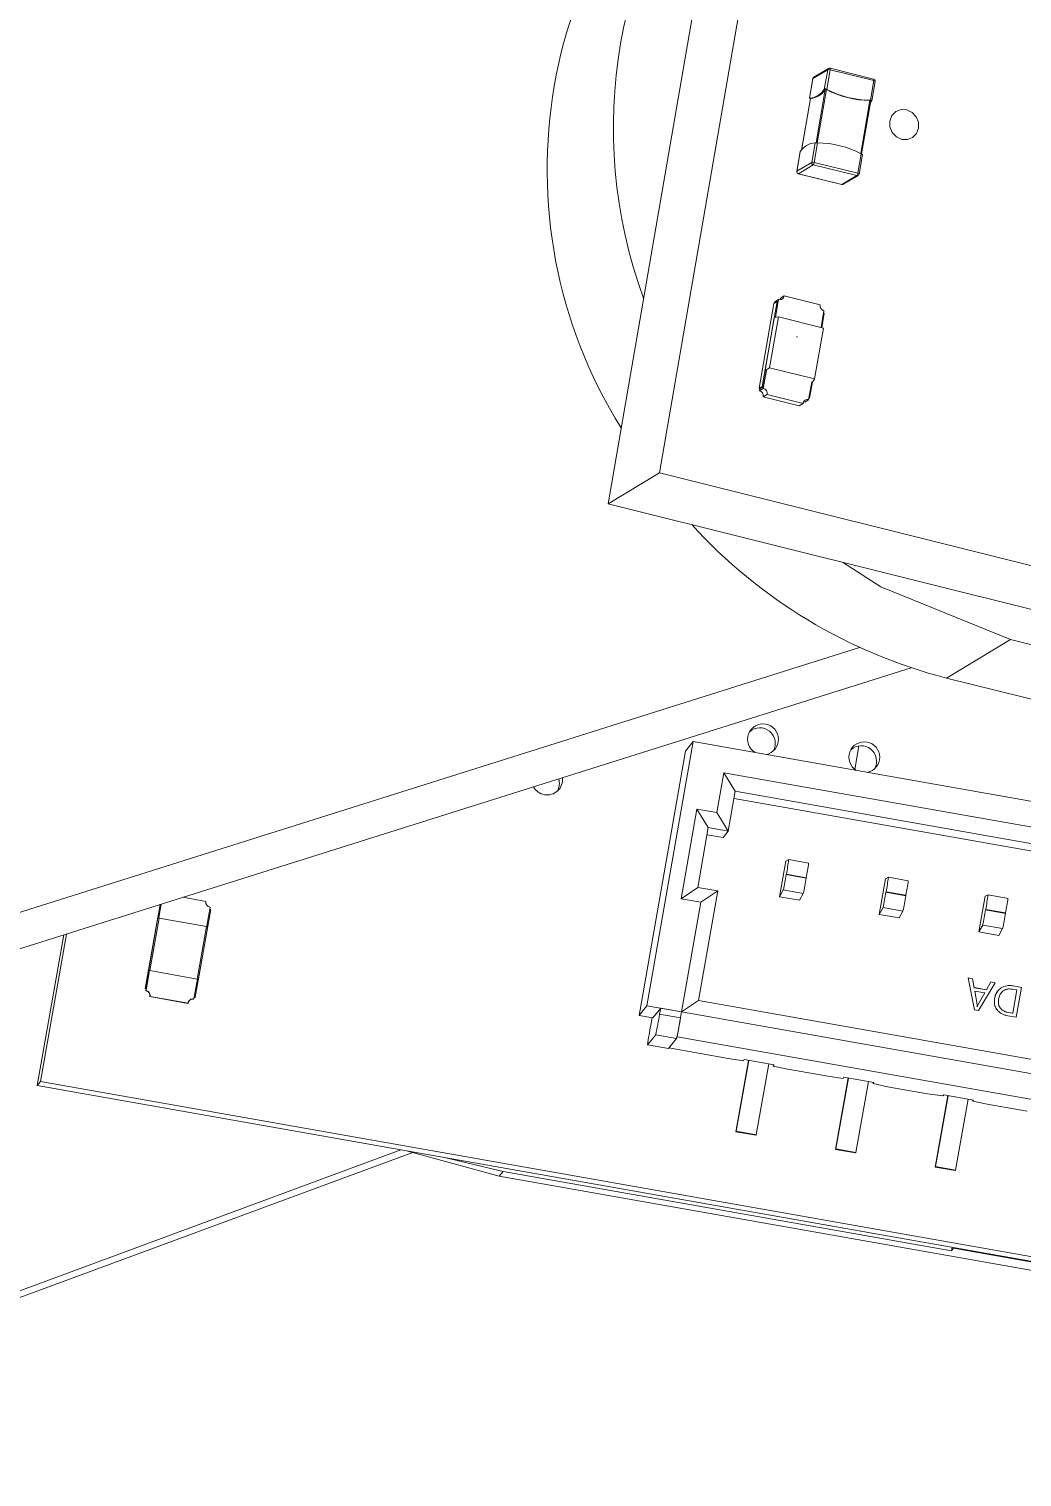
# Model space of a CAD drawing. Header units: millimetres. Extents: x 0 to 1189, y 0 to 841.
# Drawn here: x 359.813 to 361.775, y 437.766 to 440.626 of the extents above; entities that cross this region are included whole.
import ezdxf

# ---------------------------------------------------------------- set-up
doc = ezdxf.new("R2010")
doc.units = ezdxf.units.MM
doc.layers.get('0').update_dxf_attribs({"lineweight": 18})

msp = doc.modelspace()

# ---------------------------------------------------------------- linework, layer by layer
at = {"color": 7, "linetype": 'Continuous', "lineweight": 15}
for p, q in [((361.3811, 441.6143), (361.0589, 439.7489)), ((361.2797, 441.5534), (360.9574, 439.6881)), ((361.362, 440.5277), (361.3553, 440.4892)), ((361.3555, 440.4892), (361.3622, 440.528)), ((361.3913, 440.5455), (361.3622, 440.528)), ((361.393, 440.548), (361.3638, 440.5305)), ((361.3913, 440.5455), (361.3846, 440.5067)), ((361.3896, 440.5066), (361.3963, 440.5453)), ((361.482, 440.527), (361.396, 440.5484)), ((361.4823, 440.5239), (361.3963, 440.5453)), ((361.4823, 440.5239), (361.4756, 440.4851)), ((361.4783, 440.4839), (361.4849, 440.5224)), ((361.3865, 440.5063), (361.3683, 440.4007)), ((361.3872, 440.5071), (361.3875, 440.5067)), ((361.3572, 440.4888), (361.3395, 440.3862)), ((361.3568, 440.4888), (361.3572, 440.4887)), ((361.4581, 440.3791), (361.4763, 440.4842)), ((361.4757, 440.4808), (361.478, 440.4834)), ((361.4761, 440.4846), (361.4769, 440.4848)), ((361.4781, 440.4836), (361.478, 440.4834)), ((361.337, 440.3831), (361.3303, 440.3446)), ((361.3305, 440.3449), (361.3372, 440.3836)), ((361.3664, 440.4011), (361.3597, 440.3624)), ((361.3647, 440.3622), (361.3714, 440.401)), ((361.4573, 440.3795), (361.4506, 440.3408)), ((361.4533, 440.3393), (361.4599, 440.3778)), ((361.3597, 440.3624), (361.3305, 440.3449)), ((361.3336, 440.3401), (361.3628, 440.3576)), ((361.3628, 440.3576), (361.4487, 440.3362)), ((361.4506, 440.3408), (361.3647, 440.3622)), ((361.3333, 440.3401), (361.4192, 440.3186)), ((361.3336, 440.3401), (361.4195, 440.3187)), ((361.4487, 440.3362), (361.4195, 440.3187)), ((361.4222, 440.3191), (361.4514, 440.3366)), ((361.2978, 440.0941), (361.3054, 440.0987)), ((361.3054, 440.0987), (361.3764, 440.081)), ((361.2559, 439.9161), (361.2849, 440.0839)), ((361.2622, 439.9199), (361.2912, 440.0877)), ((361.2912, 440.0877), (361.2849, 440.0839)), ((361.2868, 440.0869), (361.2864, 440.0848)), ((361.2944, 440.0914), (361.2868, 440.0869)), ((361.2883, 440.0565), (361.2944, 440.0914)), ((361.2912, 440.0877), (361.2931, 440.0874)), ((361.384, 440.0691), (361.3783, 440.0361)), ((361.3846, 440.0644), (361.3797, 440.0358)), ((361.3833, 440.0649), (361.3846, 440.0644)), ((361.2858, 440.0562), (361.2677, 439.9513)), ((361.2767, 439.9569), (361.294, 440.0571)), ((361.294, 440.0571), (361.2858, 440.0562)), ((361.294, 440.0571), (361.3828, 440.035)), ((361.3828, 440.035), (361.3655, 439.9348)), ((361.3294, 440.0176), (361.3307, 440.0176)), ((361.3307, 440.0176), (361.3314, 440.0179)), ((361.2641, 439.916), (361.2702, 439.9515)), ((361.2695, 439.9509), (361.2641, 439.9192)), ((361.2767, 439.9569), (361.2677, 439.9513)), ((361.2677, 439.9513), (361.2695, 439.9509)), ((361.3655, 439.9348), (361.2767, 439.9569)), ((361.3599, 439.9291), (361.3537, 439.8936)), ((361.3611, 439.9281), (361.3556, 439.8966)), ((361.3597, 439.9284), (361.3611, 439.9281)), ((361.3611, 439.9281), (361.3655, 439.9348)), ((361.2622, 439.9199), (361.2559, 439.9161)), ((361.2565, 439.9114), (361.2641, 439.916)), ((361.2572, 439.9157), (361.2565, 439.9114)), ((361.2641, 439.9192), (361.2577, 439.9154)), ((361.2718, 439.9041), (361.2641, 439.8995)), ((361.3351, 439.8818), (361.2641, 439.8995)), ((361.3427, 439.8864), (361.2718, 439.9041)), ((361.3537, 439.8936), (361.3461, 439.8891)), ((361.3556, 439.8966), (361.3541, 439.8957)), ((361.3351, 439.8818), (361.3427, 439.8864)), ((360.9574, 439.6881), (361.0589, 439.7489)), ((361.0589, 439.7489), (363.8047, 439.0646)), ((360.9574, 439.6881), (363.7032, 439.0037)), ((361.7528, 439.4199), (361.626, 439.3438)), ((361.7528, 439.4199), (362.5934, 439.2104)), ((361.4544, 439.4041), (358.763, 438.5561)), ((361.5563, 439.364), (358.5094, 438.404)), ((363.3072, 438.9248), (361.626, 439.3438)), ((361.1258, 439.2183), (361.0338, 438.6965)), ((361.1107, 439.1994), (361.1258, 439.2183)), ((361.1258, 439.2183), (362.6028, 438.9572)), ((361.4531, 439.2098), (361.4449, 439.1634)), ((361.0187, 438.6776), (361.1107, 439.1994)), ((361.1861, 439.1569), (361.1722, 439.0781)), ((361.1861, 439.1569), (362.5252, 438.9202)), ((361.2088, 439.1201), (361.1861, 439.1569)), ((361.1949, 439.0414), (361.2088, 439.1201)), ((361.2088, 439.1201), (362.4888, 438.8939)), ((361.2064, 439.1062), (362.4788, 438.8813)), ((361.1328, 439.0851), (361.1016, 438.9079)), ((361.1328, 439.0851), (361.1722, 439.0781)), ((361.1328, 439.0851), (361.1555, 439.0483)), ((361.1722, 439.0781), (361.1949, 439.0414)), ((361.1347, 438.9302), (361.1555, 439.0483)), ((361.1849, 439.0288), (361.1531, 439.0344)), ((361.1555, 439.0483), (361.1949, 439.0414)), ((361.1849, 439.0288), (361.1949, 439.0414)), ((361.3087, 438.9823), (361.2962, 438.9119)), ((361.3087, 438.9823), (361.3143, 438.9853)), ((361.3143, 438.9853), (361.3537, 438.9784)), ((361.3095, 438.9556), (361.3097, 438.9565)), ((361.3095, 438.9556), (361.3489, 438.9486)), ((361.3491, 438.9495), (361.3097, 438.9565)), ((361.3489, 438.9486), (361.3491, 438.9495)), ((361.5056, 438.9475), (361.4932, 438.8771)), ((361.5056, 438.9475), (361.5112, 438.9505)), ((361.5112, 438.9505), (361.5506, 438.9435)), ((361.1016, 438.9079), (361.1347, 438.9302)), ((361.1741, 438.9232), (361.1347, 438.9302)), ((361.1359, 438.7067), (361.1741, 438.9232)), ((361.141, 438.9009), (361.1741, 438.9232)), ((361.3037, 438.9253), (361.2962, 438.9119)), ((361.3037, 438.9253), (361.3431, 438.9184)), ((361.5064, 438.9208), (361.5066, 438.9217)), ((361.5064, 438.9208), (361.5458, 438.9138)), ((361.546, 438.9147), (361.5066, 438.9217)), ((360.0429, 438.7304), (360.0722, 438.8964)), ((360.0433, 438.7309), (360.0725, 438.8965)), ((360.0701, 438.8711), (360.0747, 438.8972)), ((360.1176, 438.9107), (360.163, 438.9027)), ((360.1711, 438.8911), (360.1646, 438.8544)), ((361.1016, 438.9079), (361.141, 438.9009)), ((361.141, 438.9009), (361.1028, 438.6843)), ((361.2962, 438.9119), (361.3356, 438.905)), ((361.3356, 438.905), (361.3431, 438.9184)), ((361.5007, 438.8905), (361.4932, 438.8771)), ((361.5007, 438.8905), (361.54, 438.8836)), ((361.5458, 438.9138), (361.546, 438.9147)), ((361.7025, 438.9127), (361.6901, 438.8423)), ((361.7025, 438.9127), (361.7082, 438.9157)), ((361.7082, 438.9157), (361.7476, 438.9087)), ((360.0681, 438.8717), (360.049, 438.7634)), ((360.0523, 438.7659), (360.0705, 438.8693)), ((360.0705, 438.8693), (360.0681, 438.8717)), ((360.0701, 438.8713), (360.0681, 438.8717)), ((360.0705, 438.8693), (360.1641, 438.8528)), ((360.1723, 438.8868), (360.1418, 438.7135)), ((360.1704, 438.8873), (360.1723, 438.8868)), ((361.4932, 438.8771), (361.5325, 438.8701)), ((361.5325, 438.8701), (361.54, 438.8836)), ((361.7034, 438.886), (361.7035, 438.8869)), ((361.7034, 438.886), (361.7428, 438.879)), ((361.7429, 438.8799), (361.7035, 438.8869)), ((361.7428, 438.879), (361.7429, 438.8799)), ((359.8821, 438.8365), (359.8297, 438.5391)), ((359.8872, 438.8381), (359.8359, 438.5469)), ((360.1641, 438.8528), (360.1459, 438.7493)), ((360.1475, 438.746), (360.1666, 438.8543)), ((360.1641, 438.8528), (360.1666, 438.8543)), ((360.1666, 438.8543), (360.1646, 438.8546)), ((361.6976, 438.8557), (361.6901, 438.8423)), ((361.6901, 438.8423), (361.7295, 438.8354)), ((361.6976, 438.8557), (361.737, 438.8488)), ((361.7295, 438.8354), (361.737, 438.8488)), ((360.0446, 438.7267), (360.0511, 438.7633)), ((360.051, 438.763), (360.0452, 438.7304)), ((360.0523, 438.7659), (360.049, 438.7634)), ((360.049, 438.7634), (360.051, 438.763)), ((360.1459, 438.7493), (360.0523, 438.7659)), ((360.1475, 438.746), (360.1459, 438.7493)), ((361.6689, 438.7515), (361.6815, 438.6883)), ((361.6775, 438.7499), (361.6689, 438.7515)), ((361.6689, 438.7514), (361.6775, 438.7499)), ((361.6806, 438.7323), (361.6775, 438.7499)), ((361.6775, 438.7499), (361.6805, 438.7322)), ((361.6775, 438.7499), (361.6775, 438.7499)), ((360.0433, 438.7309), (360.0429, 438.7304)), ((360.0448, 438.7299), (360.0441, 438.7261)), ((360.0441, 438.7261), (360.0446, 438.7267)), ((360.0452, 438.7304), (360.0449, 438.7299)), ((360.1456, 438.7466), (360.1391, 438.71)), ((360.1456, 438.7463), (360.1475, 438.746)), ((361.6805, 438.7322), (361.6806, 438.7323)), ((361.6805, 438.7322), (361.7049, 438.7279)), ((361.705, 438.728), (361.6806, 438.7323)), ((361.682, 438.7253), (361.6821, 438.7253)), ((361.682, 438.7253), (361.6866, 438.6991)), ((361.6821, 438.7253), (361.7018, 438.7219)), ((361.6866, 438.6991), (361.6821, 438.7253)), ((361.7018, 438.7219), (361.6887, 438.6987)), ((361.6894, 438.6869), (361.7222, 438.742)), ((361.7221, 438.742), (361.6894, 438.6869)), ((361.7049, 438.7279), (361.705, 438.728)), ((361.7135, 438.7436), (361.705, 438.728)), ((361.7222, 438.742), (361.7135, 438.7436)), ((361.7135, 438.7435), (361.7221, 438.742)), ((361.7221, 438.742), (361.7222, 438.742)), ((361.7355, 438.7236), (361.7354, 438.7235)), ((361.7566, 438.7293), (361.765, 438.7278)), ((361.765, 438.7278), (361.7569, 438.6817)), ((361.758, 438.7357), (361.7579, 438.7357)), ((361.7579, 438.7357), (361.774, 438.7328)), ((361.7741, 438.7329), (361.758, 438.7357)), ((361.7636, 438.6738), (361.7741, 438.7329)), ((361.774, 438.7328), (361.7636, 438.6738)), ((361.774, 438.7328), (361.7741, 438.7329)), ((360.0527, 438.7151), (360.0523, 438.7145)), ((360.1271, 438.7013), (360.0523, 438.7145)), ((360.1276, 438.7018), (360.0527, 438.7151)), ((360.1271, 438.7013), (360.1276, 438.7018)), ((360.1391, 438.71), (360.1387, 438.7094)), ((360.1418, 438.7135), (360.1414, 438.713)), ((361.0187, 438.6776), (361.0338, 438.6965)), ((361.1028, 438.6843), (361.0338, 438.6965)), ((361.0462, 438.6727), (361.0614, 438.6916)), ((361.0614, 438.6916), (361.0593, 438.6798)), ((361.1027, 438.6843), (361.0614, 438.6916)), ((361.1028, 438.6843), (361.1359, 438.7067)), ((361.1359, 438.7067), (362.4159, 438.4804)), ((361.6866, 438.6991), (361.6866, 438.6991)), ((361.6868, 438.6948), (361.6868, 438.6948)), ((361.687, 438.6948), (361.687, 438.6947)), ((361.7291, 438.7097), (361.7291, 438.7098)), ((361.0462, 438.6727), (361.0187, 438.6776)), ((361.0418, 438.658), (361.0444, 438.6731)), ((361.0593, 438.6798), (361.1007, 438.6725)), ((361.0941, 438.6351), (361.1028, 438.6843)), ((361.1007, 438.6725), (361.1027, 438.6843)), ((361.1028, 438.6843), (361.1027, 438.6843)), ((361.1028, 438.6843), (362.4419, 438.4477)), ((361.6815, 438.6883), (361.6894, 438.6869)), ((361.747, 438.6767), (361.7636, 438.6738)), ((361.7569, 438.6817), (361.7481, 438.6832)), ((361.7481, 438.6832), (361.7481, 438.6832)), ((361.7568, 438.6816), (361.7481, 438.6832)), ((361.7568, 438.6816), (361.7569, 438.6817)), ((361.0516, 438.6394), (361.0356, 438.6196)), ((361.0516, 438.6394), (361.0929, 438.6321)), ((361.0935, 438.6344), (361.0941, 438.6351)), ((361.0941, 438.6351), (362.4332, 438.3985)), ((361.077, 438.6123), (361.0356, 438.6196)), ((361.0356, 438.6195), (361.0769, 438.6122)), ((361.077, 438.6123), (361.0769, 438.6122)), ((361.0929, 438.6321), (361.077, 438.6123)), ((361.0777, 438.6131), (361.1947, 438.5924)), ((361.1947, 438.5924), (361.2249, 438.5879)), ((361.2347, 438.5887), (361.2098, 438.4476)), ((361.2106, 438.4486), (361.2358, 438.5885)), ((361.2249, 438.5879), (361.2266, 438.5901)), ((361.2857, 438.5797), (361.2266, 438.5901)), ((361.25, 438.4417), (361.2751, 438.5815)), ((361.2839, 438.5775), (361.2844, 438.5799)), ((361.2857, 438.5797), (361.2839, 438.5775)), ((361.2839, 438.5775), (361.3129, 438.5715)), ((361.3129, 438.5715), (361.3917, 438.5576)), ((361.3917, 438.5576), (361.4218, 438.5531)), ((361.4316, 438.5539), (361.4067, 438.4128)), ((361.4075, 438.4138), (361.4327, 438.5537)), ((361.4218, 438.5531), (361.4235, 438.5553)), ((361.4826, 438.5449), (361.4235, 438.5553)), ((359.8297, 438.5391), (359.8359, 438.5469)), ((359.8297, 438.5391), (362.7243, 438.0275)), ((359.8359, 438.5469), (362.7305, 438.0353)), ((361.4469, 438.4069), (361.4721, 438.5467)), ((361.4809, 438.5427), (361.4813, 438.5451)), ((361.4826, 438.5449), (361.4809, 438.5427)), ((361.4809, 438.5427), (361.5098, 438.5367)), ((361.5098, 438.5367), (361.5886, 438.5228)), ((361.5886, 438.5228), (361.6187, 438.5183)), ((361.6285, 438.5191), (361.6036, 438.378)), ((361.6045, 438.379), (361.6296, 438.5189)), ((361.6187, 438.5183), (361.6205, 438.5205)), ((361.6795, 438.5101), (361.6205, 438.5205)), ((361.6438, 438.372), (361.669, 438.5119)), ((361.6778, 438.5079), (361.6782, 438.5103)), ((361.6795, 438.5101), (361.6778, 438.5079)), ((361.6778, 438.5079), (361.7067, 438.5019)), ((361.7067, 438.5019), (361.7855, 438.488)), ((361.2098, 438.4476), (361.2106, 438.4486)), ((361.2098, 438.4476), (361.2492, 438.4406)), ((361.2106, 438.4486), (361.25, 438.4417)), ((361.2492, 438.4406), (361.25, 438.4417)), ((360.5482, 438.4121), (358.83, 437.7772)), ((360.5695, 438.4063), (358.8355, 437.7656)), ((360.7422, 438.3596), (360.5593, 438.4102)), ((361.4067, 438.4128), (361.4075, 438.4138)), ((361.4067, 438.4128), (361.4461, 438.4058)), ((361.4075, 438.4138), (361.4469, 438.4069)), ((361.4461, 438.4058), (361.4469, 438.4069)), ((360.6341, 438.3969), (360.75, 438.3693)), ((361.6036, 438.378), (361.6045, 438.379)), ((361.6036, 438.378), (361.643, 438.371)), ((361.6045, 438.379), (361.6438, 438.372)), ((360.75, 438.3693), (360.7422, 438.3596)), ((362.5145, 438.0463), (360.7422, 438.3596)), ((360.75, 438.3693), (361.6361, 438.2126)), ((361.643, 438.371), (361.6438, 438.372)), ((361.6361, 438.2126), (361.6373, 438.2196)), ((361.6361, 438.2126), (361.64, 438.2175)), ((361.64, 438.2175), (361.6403, 438.2191)), ((362.5262, 438.0608), (361.64, 438.2175))]:
    msp.add_line(p, q, dxfattribs=at)
at = {"color": 8, "linetype": 'Continuous', "lineweight": 15}
for p, q in [((361.389, 440.5062), (361.3708, 440.4009)), ((361.3573, 440.4888), (361.3396, 440.3864)), ((361.4568, 440.3798), (361.4749, 440.4848))]:
    msp.add_line(p, q, dxfattribs=at)
for points in [[(361.3622, 440.528), (361.362, 440.5278), (361.362, 440.5277)], [(361.3963, 440.5453), (361.3964, 440.546), (361.3965, 440.5467), (361.3965, 440.5473), (361.3964, 440.5478), (361.3963, 440.5482), (361.3962, 440.5484), (361.396, 440.5484)], [(361.482, 440.527), (361.4821, 440.527), (361.4822, 440.5267), (361.4823, 440.5264), (361.4824, 440.5259), (361.4824, 440.5253), (361.4824, 440.5246), (361.4823, 440.5239)], [(361.4849, 440.5224), (361.4849, 440.5226), (361.4848, 440.5228), (361.4845, 440.523), (361.4841, 440.5232), (361.4836, 440.5235), (361.483, 440.5237), (361.4823, 440.5239)], [(361.3303, 440.3446), (361.3303, 440.3447), (361.3305, 440.3449)], [(361.4506, 440.3408), (361.4513, 440.3406), (361.452, 440.3404), (361.4525, 440.3401), (361.4529, 440.3399), (361.4532, 440.3397), (361.4533, 440.3395), (361.4533, 440.3393)], [(361.4195, 440.3187), (361.4193, 440.3186), (361.4192, 440.3186)]]:
    msp.add_lwpolyline(points, dxfattribs=at)
at = {"color": 7, "linetype": 'Continuous', "lineweight": 15}
for points in [[(361.396, 440.5484), (361.396, 440.5484), (361.3957, 440.5484)], [(361.4763, 440.4842), (361.4763, 440.4842), (361.4762, 440.4846), (361.4761, 440.4846)], [(361.5375, 440.4079), (361.527, 440.4129), (361.5188, 440.4215), (361.5143, 440.4324), (361.514, 440.4441), (361.5181, 440.4547), (361.5259, 440.4626), (361.5362, 440.4666), (361.5475, 440.4661), (361.558, 440.4611), (361.5662, 440.4525), (361.5707, 440.4416), (361.571, 440.4299), (361.5669, 440.4193), (361.5591, 440.4114), (361.5487, 440.4074), (361.5375, 440.4079)], [(361.3333, 440.3401), (361.3334, 440.34), (361.3336, 440.3401)], [(361.2967, 440.0912), (361.2973, 440.0923), (361.2978, 440.0941)], [(361.3461, 439.8891), (361.3443, 439.8893), (361.3438, 439.8893)], [(361.4203, 439.5727), (361.4963, 439.5241), (361.7528, 439.4199)]]:
    msp.add_lwpolyline(points, dxfattribs=at)
for centre, radius, start, end in [((361.8032, 440.3488), 0.9661, 128.4616, 211.9368), ((361.9451, 440.4306), 0.9771, 140.2775, 200.121), ((361.3656, 440.5271), 0.00375, 143.5686, 170.1708), ((361.3935, 440.5368), 0.00899, 71.9285, 104.2512), ((361.3948, 440.5449), 0.00355, 75.2627, 120.7224), ((361.481, 440.523), 0.00396, 351.2836, 80.8635), ((361.3526, 440.527), 0.0379, 274.2835, 327.6455), ((361.3545, 440.5265), 0.0379, 274.2848, 327.6442), ((361.4771, 440.6766), 0.1919, 242.6587, 269.3442), ((361.4778, 440.677), 0.1919, 242.6587, 269.3442), ((361.3692, 440.3633), 0.0379, 94.299, 147.5963), ((361.3692, 440.2091), 0.1919, 62.6587, 89.3442), ((361.3638, 440.3617), 0.0042, 170.6571, 255.2678), ((361.3619, 440.3535), 0.0091, 72.1189, 104.0605), ((361.3566, 440.3629), 0.00817, 319.4667, 354.8731), ((361.3342, 440.344), 0.00393, 171.1036, 261.188), ((361.3347, 440.3442), 0.0042, 170.6943, 255.237), ((361.4424, 440.3415), 0.00822, 319.5749, 354.7649), ((361.4494, 440.3401), 0.00395, 259.4663, 349.0835), ((361.4496, 440.3397), 0.00357, 255.6511, 300.829), ((361.4204, 440.3221), 0.00355, 255.257, 300.7303), ((361.2966, 440.1), 0.00888, 255.5134, 351.0487), ((361.3867, 440.0793), 0.0105, 170.67, 255.2613), ((361.2529, 439.9042), 0.0122, 66.814, 75.9616), ((361.2538, 439.9012), 0.0105, 350.6692, 75.2596), ((361.2593, 439.9081), 0.0121, 66.7994, 75.9692), ((361.2614, 439.9058), 0.0105, 350.67, 75.2613), ((361.3515, 439.885), 0.00888, 75.5124, 171.0497), ((361.3502, 439.8713), 0.0259, 77.8905, 80.8991), ((361.8822, 440.3385), 1.0272, 222.325, 255.5583), ((361.2636, 439.2228), 0.0305, 281.3341, 238.6654), ((361.2574, 439.215), 0.0305, 330.6546, 131.84), ((361.4637, 439.1874), 0.0305, 281.3057, 238.6335), ((361.4574, 439.1796), 0.0305, 330.6701, 131.8245), ((360.837, 439.1434), 0.0304, 208.4425, 260.047), ((360.837, 439.1434), 0.0305, 259.9489, 6.5366), ((360.8308, 439.1357), 0.0304, 330.6427, 17.0054), ((360.8452, 439.046), 0.473, 349.0994, 352.6349), ((360.8839, 439.0391), 0.4737, 349.1019, 352.6324), ((360.7448, 439.0479), 0.5722, 347.6357, 350.719), ((360.7846, 439.0408), 0.5718, 347.6338, 350.7194), ((361.0415, 439.0112), 0.4737, 349.1019, 352.6324), ((360.9374, 439.0139), 0.5766, 347.6465, 350.7067), ((361.0815, 439.0042), 0.473, 349.0994, 352.6349), ((360.1728, 438.9009), 0.01, 170.0198, 259.9622), ((360.9764, 439.007), 0.577, 347.6483, 350.7063), ((361.2445, 438.9755), 0.4675, 349.0786, 352.6557), ((361.2839, 438.9685), 0.4675, 349.0793, 352.6564), ((361.1374, 438.9784), 0.5734, 347.6425, 350.7205), ((361.1772, 438.9714), 0.573, 347.6406, 350.7209), ((360.0411, 438.7197), 0.0109, 69.8982, 80.502), ((360.0412, 438.7189), 0.0121, 70.4629, 79.9374), ((360.0424, 438.7162), 0.01, 350.0272, 79.9549), ((360.0429, 438.7168), 0.01, 350.0272, 79.9549), ((360.1374, 438.7001), 0.00999, 79.9407, 170.036), ((360.1369, 438.6995), 0.00998, 79.9, 139.0838), ((360.1395, 438.7026), 0.0106, 79.7615, 88.7919), ((360.1395, 438.7002), 0.0134, 80.268, 88.8272), ((360.3288, 438.7987), 0.7401, 347.5763, 350.7575), ((359.8423, 438.8885), 1.2768, 348.522, 350.2604), ((361.6356, 438.543), 0.6049, 169.0393, 172.7245), ((361.0786, 438.6371), 0.0151, 341.0135, 349.928)]:
    msp.add_arc(centre, radius, start, end, dxfattribs=at)
at = {"color": 8, "linetype": 'Continuous', "lineweight": 15}
for centre, radius, start, end in [((361.3657, 440.5274), 0.00354, 120.9272, 171.1449), ((361.3948, 440.5449), 0.00356, 121.0919, 171.2334)]:
    msp.add_arc(centre, radius, start, end, dxfattribs=at)
at = {"color": 7, "linetype": 'Continuous', "lineweight": 15}
for points, knots in [([(361.3867, 440.5076), (361.3863, 440.5076), (361.3855, 440.5074), (361.3849, 440.507), (361.3847, 440.5068), (361.3846, 440.5067)], [0, 0, 0, 0, 0.001013443, 0.00203041, 0.002302767, 0.002302767, 0.002302767, 0.002302767]), ([(361.3875, 440.5067), (361.3873, 440.5067), (361.3869, 440.5066), (361.3866, 440.5064), (361.3865, 440.5063), (361.3865, 440.5063)], [0, 0, 0, 0, 0.000507312, 0.001013589, 0.001165831, 0.001165831, 0.001165831, 0.001165831]), ([(361.3896, 440.5066), (361.3892, 440.5068), (361.3884, 440.5072), (361.3874, 440.5075), (361.3869, 440.5076), (361.3868, 440.5076)], [0, 0, 0, 0, 0.001368459, 0.002740108, 0.003069576, 0.003069576, 0.003069576, 0.003069576]), ([(361.389, 440.5062), (361.3888, 440.5063), (361.3884, 440.5065), (361.3879, 440.5066), (361.3876, 440.5067), (361.3875, 440.5067)], [0, 0, 0, 0, 0.000683283, 0.001368514, 0.001550567, 0.001550567, 0.001550567, 0.001550567]), ([(361.3555, 440.4892), (361.3554, 440.4892), (361.3552, 440.4893), (361.3555, 440.4892), (361.3557, 440.4891), (361.3558, 440.4891)], [0, 0, 0, 0, 0.0002806718, 0.00056135, 0.0006282185, 0.0006282185, 0.0006282185, 0.0006282185]), ([(361.3558, 440.4891), (361.356, 440.4888), (361.3563, 440.4885), (361.3569, 440.4881), (361.3571, 440.488)], [0, 0, 0, 0, 0.001101645, 0.001694849, 0.001694849, 0.001694849, 0.001694849]), ([(361.3573, 440.4888), (361.3573, 440.4888), (361.3573, 440.4888), (361.3573, 440.4888), (361.3573, 440.4888)], [0, 0, 0, 0, 0.00004626069, 0.00007247842, 0.00007247842, 0.00007247842, 0.00007247842]), ([(361.4749, 440.4848), (361.4751, 440.4848), (361.4756, 440.4847), (361.4759, 440.4847), (361.4761, 440.4846), (361.4761, 440.4846)], [0, 0, 0, 0, 0.000529192, 0.001059384, 0.001200505, 0.001200505, 0.001200505, 0.001200505]), ([(361.4779, 440.4849), (361.4777, 440.485), (361.4771, 440.4851), (361.4762, 440.4851), (361.4757, 440.4851), (361.4756, 440.4851)], [0, 0, 0, 0, 0.001046919, 0.002096208, 0.002380707, 0.002380707, 0.002380707, 0.002380707]), ([(361.478, 440.4849), (361.4781, 440.4847), (361.4783, 440.4843), (361.4782, 440.484), (361.4782, 440.484)], [0, 0, 0, 0, 0.000717606, 0.001030196, 0.001030196, 0.001030196, 0.001030196]), ([(361.337, 440.3831), (361.337, 440.3832), (361.337, 440.3834), (361.3372, 440.3836), (361.3372, 440.3836)], [0, 0, 0, 0, 0.0003751752, 0.0005594462, 0.0005594462, 0.0005594462, 0.0005594462]), ([(361.3664, 440.4011), (361.3666, 440.4011), (361.3669, 440.401), (361.3677, 440.4009), (361.3681, 440.4008), (361.3682, 440.4007)], [0, 0, 0, 0, 0.000842387, 0.001683058, 0.001883423, 0.001883423, 0.001883423, 0.001883423]), ([(361.3683, 440.4007), (361.3687, 440.4008), (361.3696, 440.4009), (361.3707, 440.401), (361.3713, 440.401), (361.3714, 440.401)], [0, 0, 0, 0, 0.001363541, 0.002730525, 0.003100994, 0.003100994, 0.003100994, 0.003100994]), ([(361.4573, 440.3795), (361.4577, 440.3793), (361.4585, 440.3789), (361.4592, 440.3783), (361.4594, 440.3781), (361.4595, 440.378)], [0, 0, 0, 0, 0.00117605, 0.002353605, 0.002634263, 0.002634263, 0.002634263, 0.002634263]), ([(361.4595, 440.378), (361.4597, 440.3779), (361.46, 440.3779), (361.4599, 440.3779), (361.4599, 440.3778)], [0, 0, 0, 0, 0.0003221558, 0.0004628547, 0.0004628547, 0.0004628547, 0.0004628547]), ([(361.7211, 438.7109), (361.7214, 438.7122), (361.7224, 438.717), (361.7242, 438.7224), (361.7271, 438.725), (361.7274, 438.7253)], [0, 0, 0, 0, 0.00402021, 0.01478763, 0.01590454, 0.01590454, 0.01590454, 0.01590454]), ([(361.758, 438.7357), (361.7567, 438.7359), (361.7515, 438.7367), (361.7422, 438.736), (361.732, 438.731), (361.7251, 438.7233), (361.7222, 438.7163), (361.7214, 438.7121), (361.7212, 438.711)], [0, 0, 0, 0, 0.00401307, 0.01579858, 0.02734408, 0.03723848, 0.04632273, 0.04987459, 0.04987459, 0.04987459, 0.04987459]), ([(361.7291, 438.7098), (361.7294, 438.7111), (361.7302, 438.715), (361.7328, 438.7209), (361.7378, 438.7262), (361.7439, 438.7292), (361.7504, 438.7301), (361.7546, 438.7295), (361.7566, 438.7293)], [0, 0, 0, 0, 0.00401089, 0.01212412, 0.01882508, 0.02553316, 0.03210209, 0.03825596, 0.03825596, 0.03825596, 0.03825596]), ([(361.7291, 438.7097), (361.7293, 438.711), (361.7302, 438.715), (361.7327, 438.7208), (361.7377, 438.7261), (361.7438, 438.7291), (361.7503, 438.73), (361.7545, 438.7295), (361.7566, 438.7292)], [0, 0, 0, 0, 0.00401099, 0.01212408, 0.01882507, 0.02553317, 0.03210037, 0.0382542, 0.0382542, 0.0382542, 0.0382542]), ([(361.6868, 438.6948), (361.6868, 438.6955), (361.6868, 438.6969), (361.6867, 438.6984), (361.6866, 438.6991)], [0, 0, 0, 0, 0.002169854, 0.004333964, 0.004333964, 0.004333964, 0.004333964]), ([(361.6866, 438.6991), (361.6866, 438.6987), (361.6867, 438.698), (361.6868, 438.6969), (361.6868, 438.6958), (361.6868, 438.6951), (361.6868, 438.6947)], [0, 0, 0, 0, 0.001079215, 0.002153228, 0.003238183, 0.004334927, 0.004334927, 0.004334927, 0.004334927]), ([(361.6887, 438.6987), (361.6883, 438.6981), (361.6877, 438.6968), (361.6872, 438.6954), (361.687, 438.6948)], [0, 0, 0, 0, 0.002154346, 0.004327303, 0.004327303, 0.004327303, 0.004327303]), ([(361.7212, 438.711), (361.721, 438.7097), (361.7204, 438.7057), (361.7208, 438.6983), (361.7245, 438.69), (361.731, 438.683), (361.7388, 438.6786), (361.7445, 438.6773), (361.747, 438.6767)], [0, 0, 0, 0, 0.00401114, 0.01211171, 0.0219303, 0.03044783, 0.04063957, 0.04814991, 0.04814991, 0.04814991, 0.04814991]), ([(361.7481, 438.6832), (361.7468, 438.6834), (361.7428, 438.6843), (361.7371, 438.687), (361.7318, 438.692), (361.7287, 438.6984), (361.7283, 438.7046), (361.7289, 438.7084), (361.7291, 438.7097)], [0, 0, 0, 0, 0.00401435, 0.01213004, 0.01880895, 0.02553035, 0.03320922, 0.03707681, 0.03707681, 0.03707681, 0.03707681]), ([(361.7481, 438.6832), (361.7468, 438.6835), (361.7429, 438.6843), (361.7371, 438.687), (361.7318, 438.692), (361.7288, 438.6985), (361.7284, 438.7047), (361.7289, 438.7085), (361.7291, 438.7098)], [0, 0, 0, 0, 0.00401435, 0.01213006, 0.01880896, 0.0255302, 0.0332091, 0.03707674, 0.03707674, 0.03707674, 0.03707674])]:
    msp.add_open_spline(points, degree=3, knots=knots, dxfattribs=at)

doc.saveas('drawing.dxf')
